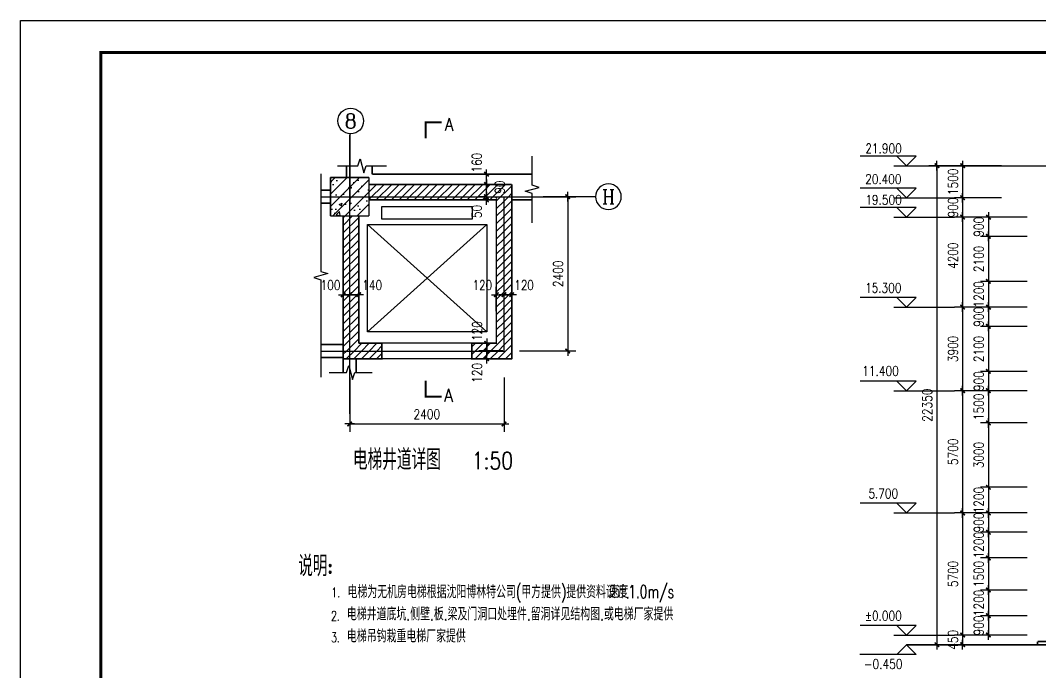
# Model space of a CAD drawing. Extents: x -55219 to 470149, y 494712 to 780039.
# Drawn here: x 209568 to 257155, y 553382 to 583812 of the extents above; entities that cross this region are included whole.
import ezdxf
from ezdxf.enums import TextEntityAlignment as Align

# ---------------------------------------------------------------- set-up
doc = ezdxf.new("R2010")
doc.units = 0
doc.header["$LTSCALE"] = 1500
doc.header["$MEASUREMENT"] = 0
doc.layers.get('0').update_dxf_attribs({"linetype": 'CONTINUOUS'})
doc.layers.get('DEFPOINTS').update_dxf_attribs({"linetype": 'CONTINUOUS'})
for name, color, linetype in [('ATT', 7, 'CONTINUOUS'), ('AXIS_TEXT', 7, 'CONTINUOUS'), ('LVTRY', 6, 'CONTINUOUS'), ('OTHER', 7, 'CONTINUOUS'), ('PUB_TITLE', 4, 'CONTINUOUS')]:
    doc.layers.add(name, color=color, linetype=linetype)
doc.styles.add('_HZTXT', font='txt.shx', dxfattribs={"width": 0.8, "bigfont": 'hztxt.shx'})
doc.styles.add('COMP', font='complex', dxfattribs={"bigfont": 'hztxt'})
doc.styles.add('COMPLEX', font='COMPLEX')
doc.styles.add('DIM_FONT', font='SIMPLEX.shx', dxfattribs={"width": 0.8})
doc.styles.add('STK', font='COMPLEX.SHX', dxfattribs={"width": 0.7, "height": 800, "bigfont": 'STK.SHX'})
doc.dimstyles.new('DIMB150', dxfattribs={"dimscale": 1.5, "dimtxt": 300, "dimasz": 1, "dimexe": 250, "dimexo": 300, "dimgap": 150, "dimtad": 1, "dimdec": 0, "dimzin": 0, "dimdsep": 46, "dimtxsty": 'DIM_FONT', "dimblk": '_DIMX', "dimcen": 0.09, "dimse2": 1, "dimclrt": 7, "dimadec": 0, "dimazin": 0, "dimtfac": 1, "dimtdec": 0, "dimtix": 1, "dimtmove": 2, "dimatfit": 3, "dimldrblk": '_DIMX', "dimfxl": 1, "dimtolj": 1, "dimtzin": 0, "dimarcsym": 0})
doc.dimstyles.new('DIMN150', dxfattribs={"dimscale": 1.5, "dimtxt": 300, "dimasz": 1, "dimexe": 250, "dimexo": 300, "dimgap": 150, "dimtad": 1, "dimdec": 0, "dimzin": 0, "dimdsep": 46, "dimtxsty": 'DIM_FONT', "dimblk": '_DIMX', "dimcen": 0.09, "dimclrt": 7, "dimadec": 0, "dimazin": 0, "dimtfac": 1, "dimtdec": 0, "dimtix": 1, "dimtmove": 2, "dimatfit": 3, "dimldrblk": '_DIMX', "dimfxl": 1, "dimtolj": 1, "dimtzin": 0, "dimarcsym": 0})
doc.dimstyles.new('NORMAL', dxfattribs={"dimscale": 1.5, "dimtxt": 300, "dimasz": 1, "dimexe": 250, "dimexo": 300, "dimgap": 150, "dimtad": 1, "dimdec": 0, "dimzin": 0, "dimdsep": 46, "dimtxsty": 'DIM_FONT', "dimblk": '_DIMX', "dimcen": 0.09, "dimse2": 1, "dimclrt": 7, "dimadec": 0, "dimazin": 0, "dimtfac": 1, "dimtdec": 0, "dimtix": 1, "dimtmove": 2, "dimatfit": 3, "dimldrblk": '_DIMX', "dimfxl": 1, "dimtolj": 1, "dimtzin": 0, "dimarcsym": 0})
pattern_1 = [(45, (-47958.86, 104026.56), (-176.7767, 176.7767), [])]

# ---------------------------------------------------------------- blocks, each defined once
blk = doc.blocks.new('_DIMX')
blk.add_line((-150, 0), (150, 0))
at = {"const_width": 50}
blk.add_lwpolyline([(-70, -70), (70, 70)], dxfattribs=at)
blk = doc.blocks.new('*D210')
at = {"color": 0, "linetype": 'ByBlock'}
for p, q in [((255327, 577033), (253144, 577033)), ((253519, 577034), (253519, 577036)), ((253519, 577033), (253519, 575533)), ((255327, 575533), (253144, 575533)), ((253519, 575531), (253519, 575530))]:
    blk.add_line(p, q, dxfattribs=at)
at = {"layer": 'DEFPOINTS', "color": 0, "linetype": 'ByBlock'}
for p in [(255777, 577033), (253519, 575533), (255777, 575533)]:
    blk.add_point(p, dxfattribs=at)
at = {"color": 0, "linetype": 'ByBlock', "xscale": 1.5, "yscale": 1.5, "zscale": 1.5}
for p, rotation in [((253519, 577033), 270), ((253519, 575533), 90)]:
    blk.add_blockref('_DIMX', p, dxfattribs=dict(at, rotation=rotation))
at = {"color": 7, "linetype": 'ByBlock', "insert": (253069, 576283), "char_height": 450, "attachment_point": 5, "rotation": 90, "style": 'DIM_FONT'}
blk.add_mtext('\\A1;1500', dxfattribs=at)
blk = doc.blocks.new('*D211')
at = {"color": 0, "linetype": 'ByBlock'}
for p, q in [((255327, 570433), (253144, 570433)), ((253519, 570431), (253519, 566534)), ((255327, 566533), (253144, 566533))]:
    blk.add_line(p, q, dxfattribs=at)
at = {"layer": 'DEFPOINTS', "color": 0, "linetype": 'ByBlock'}
for p in [(255777, 570433), (253519, 566533), (255777, 566533)]:
    blk.add_point(p, dxfattribs=at)
at = {"color": 0, "linetype": 'ByBlock', "xscale": 1.5, "yscale": 1.5, "zscale": 1.5}
for p, rotation in [((253519, 570433), 90), ((253519, 566533), 270)]:
    blk.add_blockref('_DIMX', p, dxfattribs=dict(at, rotation=rotation))
at = {"color": 7, "linetype": 'ByBlock', "insert": (253069, 568483), "char_height": 450, "attachment_point": 5, "rotation": 90, "style": 'DIM_FONT'}
blk.add_mtext('\\A1;3900', dxfattribs=at)
blk = doc.blocks.new('*D212')
at = {"color": 0, "linetype": 'ByBlock'}
for p, q in [((255327, 566533), (253144, 566533)), ((253519, 566531), (253519, 560834)), ((255327, 560833), (253144, 560833))]:
    blk.add_line(p, q, dxfattribs=at)
at = {"layer": 'DEFPOINTS', "color": 0, "linetype": 'ByBlock'}
for p in [(255777, 566533), (253519, 560833), (255777, 560833)]:
    blk.add_point(p, dxfattribs=at)
at = {"color": 0, "linetype": 'ByBlock', "xscale": 1.5, "yscale": 1.5, "zscale": 1.5}
for p, rotation in [((253519, 566533), 90), ((253519, 560833), 270)]:
    blk.add_blockref('_DIMX', p, dxfattribs=dict(at, rotation=rotation))
at = {"color": 7, "linetype": 'ByBlock', "insert": (253069, 563683), "char_height": 450, "attachment_point": 5, "rotation": 90, "style": 'DIM_FONT'}
blk.add_mtext('\\A1;5700', dxfattribs=at)
blk = doc.blocks.new('*D213')
at = {"color": 0, "linetype": 'ByBlock'}
for p, q in [((255327, 560833), (253144, 560833)), ((253519, 560831), (253519, 555134)), ((255327, 555133), (253144, 555133))]:
    blk.add_line(p, q, dxfattribs=at)
at = {"layer": 'DEFPOINTS', "color": 0, "linetype": 'ByBlock'}
for p in [(255777, 560833), (253519, 555133), (255777, 555133)]:
    blk.add_point(p, dxfattribs=at)
at = {"color": 0, "linetype": 'ByBlock', "xscale": 1.5, "yscale": 1.5, "zscale": 1.5}
for p, rotation in [((253519, 560833), 90), ((253519, 555133), 270)]:
    blk.add_blockref('_DIMX', p, dxfattribs=dict(at, rotation=rotation))
at = {"color": 7, "linetype": 'ByBlock', "insert": (253069, 557983), "char_height": 450, "attachment_point": 5, "rotation": 90, "style": 'DIM_FONT'}
blk.add_mtext('\\A1;5700', dxfattribs=at)
blk = doc.blocks.new('*D214')
at = {"color": 0, "linetype": 'ByBlock'}
for p, q in [((255327, 555133), (253144, 555133)), ((253519, 555134), (253519, 555136)), ((253519, 555133), (253519, 554683)), ((255327, 554683), (253144, 554683)), ((253519, 554681), (253519, 554680))]:
    blk.add_line(p, q, dxfattribs=at)
at = {"layer": 'DEFPOINTS', "color": 0, "linetype": 'ByBlock'}
for p in [(255777, 555133), (253519, 554683), (255777, 554683)]:
    blk.add_point(p, dxfattribs=at)
at = {"color": 0, "linetype": 'ByBlock', "xscale": 1.5, "yscale": 1.5, "zscale": 1.5}
for p, rotation in [((253519, 555133), 270), ((253519, 554683), 90)]:
    blk.add_blockref('_DIMX', p, dxfattribs=dict(at, rotation=rotation))
at = {"color": 7, "linetype": 'ByBlock', "insert": (253069, 554908), "char_height": 450, "attachment_point": 5, "rotation": 90, "style": 'DIM_FONT'}
blk.add_mtext('\\A1;450', dxfattribs=at)
blk = doc.blocks.new('*D215')
at = {"color": 0, "linetype": 'ByBlock'}
for p, q in [((255327, 574633), (253144, 574633)), ((253519, 574631), (253519, 570434)), ((255327, 570433), (253144, 570433))]:
    blk.add_line(p, q, dxfattribs=at)
at = {"layer": 'DEFPOINTS', "color": 0, "linetype": 'ByBlock'}
for p in [(255777, 574633), (253519, 570433), (255777, 570433)]:
    blk.add_point(p, dxfattribs=at)
at = {"color": 0, "linetype": 'ByBlock', "xscale": 1.5, "yscale": 1.5, "zscale": 1.5}
for p, rotation in [((253519, 574633), 90), ((253519, 570433), 270)]:
    blk.add_blockref('_DIMX', p, dxfattribs=dict(at, rotation=rotation))
at = {"color": 7, "linetype": 'ByBlock', "insert": (253069, 572833), "char_height": 450, "attachment_point": 5, "rotation": 90, "style": 'DIM_FONT'}
blk.add_mtext('\\A1;4200', dxfattribs=at)
blk = doc.blocks.new('*D216')
at = {"color": 0, "linetype": 'ByBlock'}
for p, q in [((254014, 577033), (251943, 577033)), ((252318, 577031), (252318, 554684)), ((254014, 554683), (251943, 554683))]:
    blk.add_line(p, q, dxfattribs=at)
at = {"layer": 'DEFPOINTS', "color": 0, "linetype": 'ByBlock'}
for p in [(254464, 577033), (252318, 554683), (254464, 554683)]:
    blk.add_point(p, dxfattribs=at)
at = {"color": 0, "linetype": 'ByBlock', "xscale": 1.5, "yscale": 1.5, "zscale": 1.5}
for p, rotation in [((252318, 577033), 90), ((252318, 554683), 270)]:
    blk.add_blockref('_DIMX', p, dxfattribs=dict(at, rotation=rotation))
at = {"color": 7, "linetype": 'ByBlock', "insert": (251868, 565858), "char_height": 450, "attachment_point": 5, "rotation": 90, "style": 'DIM_FONT'}
blk.add_mtext('\\A1;22350', dxfattribs=at)
blk = doc.blocks.new('*D764')
at = {"color": 0, "linetype": 'ByBlock'}
for p, q in [((256527, 574633), (254344, 574633)), ((254719, 574634), (254719, 574636)), ((254719, 574633), (254719, 573733)), ((256527, 573733), (254344, 573733)), ((254719, 573731), (254719, 573730))]:
    blk.add_line(p, q, dxfattribs=at)
at = {"layer": 'DEFPOINTS', "color": 0, "linetype": 'ByBlock'}
for p in [(256977, 574633), (254719, 573733), (256977, 573733)]:
    blk.add_point(p, dxfattribs=at)
at = {"color": 0, "linetype": 'ByBlock', "xscale": 1.5, "yscale": 1.5, "zscale": 1.5}
for p, rotation in [((254719, 574633), 270), ((254719, 573733), 90)]:
    blk.add_blockref('_DIMX', p, dxfattribs=dict(at, rotation=rotation))
at = {"color": 7, "linetype": 'ByBlock', "insert": (254269, 574183), "char_height": 450, "attachment_point": 5, "rotation": 90, "style": 'DIM_FONT'}
blk.add_mtext('\\A1;900', dxfattribs=at)
blk = doc.blocks.new('*D761')
at = {"color": 0, "linetype": 'ByBlock'}
for p, q in [((256527, 570433), (254344, 570433)), ((254719, 570434), (254719, 570436)), ((254719, 570433), (254719, 569533)), ((256527, 569533), (254344, 569533)), ((254719, 569531), (254719, 569530))]:
    blk.add_line(p, q, dxfattribs=at)
at = {"layer": 'DEFPOINTS', "color": 0, "linetype": 'ByBlock'}
for p in [(256977, 570433), (254719, 569533), (256977, 569533)]:
    blk.add_point(p, dxfattribs=at)
at = {"color": 0, "linetype": 'ByBlock', "xscale": 1.5, "yscale": 1.5, "zscale": 1.5}
for p, rotation in [((254719, 570433), 270), ((254719, 569533), 90)]:
    blk.add_blockref('_DIMX', p, dxfattribs=dict(at, rotation=rotation))
at = {"color": 7, "linetype": 'ByBlock', "insert": (254269, 569983), "char_height": 450, "attachment_point": 5, "rotation": 90, "style": 'DIM_FONT'}
blk.add_mtext('\\A1;900', dxfattribs=at)
blk = doc.blocks.new('*D762')
at = {"color": 0, "linetype": 'ByBlock'}
for p, q in [((256527, 566533), (254344, 566533)), ((254719, 566534), (254719, 566536)), ((254719, 566533), (254719, 565033)), ((256527, 565033), (254344, 565033)), ((254719, 565031), (254719, 565030))]:
    blk.add_line(p, q, dxfattribs=at)
at = {"layer": 'DEFPOINTS', "color": 0, "linetype": 'ByBlock'}
for p in [(256977, 566533), (254719, 565033), (256977, 565033)]:
    blk.add_point(p, dxfattribs=at)
at = {"color": 0, "linetype": 'ByBlock', "xscale": 1.5, "yscale": 1.5, "zscale": 1.5}
for p, rotation in [((254719, 566533), 270), ((254719, 565033), 90)]:
    blk.add_blockref('_DIMX', p, dxfattribs=dict(at, rotation=rotation))
at = {"color": 7, "linetype": 'ByBlock', "insert": (254269, 565783), "char_height": 450, "attachment_point": 5, "rotation": 90, "style": 'DIM_FONT'}
blk.add_mtext('\\A1;1500', dxfattribs=at)
blk = doc.blocks.new('*D763')
at = {"color": 0, "linetype": 'ByBlock'}
for p, q in [((256527, 560833), (254344, 560833)), ((254719, 560834), (254719, 560836)), ((254719, 560833), (254719, 559933)), ((256527, 559933), (254344, 559933)), ((254719, 559931), (254719, 559930))]:
    blk.add_line(p, q, dxfattribs=at)
at = {"layer": 'DEFPOINTS', "color": 0, "linetype": 'ByBlock'}
for p in [(256977, 560833), (254719, 559933), (256977, 559933)]:
    blk.add_point(p, dxfattribs=at)
at = {"color": 0, "linetype": 'ByBlock', "xscale": 1.5, "yscale": 1.5, "zscale": 1.5}
for p, rotation in [((254719, 560833), 270), ((254719, 559933), 90)]:
    blk.add_blockref('_DIMX', p, dxfattribs=dict(at, rotation=rotation))
at = {"color": 7, "linetype": 'ByBlock', "insert": (254269, 560383), "char_height": 450, "attachment_point": 5, "rotation": 90, "style": 'DIM_FONT'}
blk.add_mtext('\\A1;900', dxfattribs=at)
blk = doc.blocks.new('*D765')
at = {"color": 0, "linetype": 'ByBlock'}
for p, q in [((256527, 571633), (254344, 571633)), ((254719, 571634), (254719, 571636)), ((254719, 571633), (254719, 570433)), ((256527, 570433), (254344, 570433)), ((254719, 570431), (254719, 570430))]:
    blk.add_line(p, q, dxfattribs=at)
at = {"layer": 'DEFPOINTS', "color": 0, "linetype": 'ByBlock'}
for p in [(256977, 571633), (254719, 570433), (256977, 570433)]:
    blk.add_point(p, dxfattribs=at)
at = {"color": 0, "linetype": 'ByBlock', "xscale": 1.5, "yscale": 1.5, "zscale": 1.5}
for p, rotation in [((254719, 571633), 270), ((254719, 570433), 90)]:
    blk.add_blockref('_DIMX', p, dxfattribs=dict(at, rotation=rotation))
at = {"color": 7, "linetype": 'ByBlock', "insert": (254269, 571033), "char_height": 450, "attachment_point": 5, "rotation": 90, "style": 'DIM_FONT'}
blk.add_mtext('\\A1;1200', dxfattribs=at)
blk = doc.blocks.new('*D766')
at = {"color": 0, "linetype": 'ByBlock'}
for p, q in [((256527, 573733), (254344, 573733)), ((254719, 573731), (254719, 571634)), ((256527, 571633), (254344, 571633))]:
    blk.add_line(p, q, dxfattribs=at)
at = {"layer": 'DEFPOINTS', "color": 0, "linetype": 'ByBlock'}
for p in [(256977, 573733), (254719, 571633), (256977, 571633)]:
    blk.add_point(p, dxfattribs=at)
at = {"color": 0, "linetype": 'ByBlock', "xscale": 1.5, "yscale": 1.5, "zscale": 1.5}
for p, rotation in [((254719, 573733), 90), ((254719, 571633), 270)]:
    blk.add_blockref('_DIMX', p, dxfattribs=dict(at, rotation=rotation))
at = {"color": 7, "linetype": 'ByBlock', "insert": (254269, 572683), "char_height": 450, "attachment_point": 5, "rotation": 90, "style": 'DIM_FONT'}
blk.add_mtext('\\A1;2100', dxfattribs=at)
blk = doc.blocks.new('*D767')
at = {"color": 0, "linetype": 'ByBlock'}
for p, q in [((256527, 567433), (254344, 567433)), ((254719, 567434), (254719, 567436)), ((254719, 567433), (254719, 566533)), ((256527, 566533), (254344, 566533)), ((254719, 566531), (254719, 566530))]:
    blk.add_line(p, q, dxfattribs=at)
at = {"layer": 'DEFPOINTS', "color": 0, "linetype": 'ByBlock'}
for p in [(256977, 567433), (254719, 566533), (256977, 566533)]:
    blk.add_point(p, dxfattribs=at)
at = {"color": 0, "linetype": 'ByBlock', "xscale": 1.5, "yscale": 1.5, "zscale": 1.5}
for p, rotation in [((254719, 567433), 270), ((254719, 566533), 90)]:
    blk.add_blockref('_DIMX', p, dxfattribs=dict(at, rotation=rotation))
at = {"color": 7, "linetype": 'ByBlock', "insert": (254269, 566983), "char_height": 450, "attachment_point": 5, "rotation": 90, "style": 'DIM_FONT'}
blk.add_mtext('\\A1;900', dxfattribs=at)
blk = doc.blocks.new('*D768')
at = {"color": 0, "linetype": 'ByBlock'}
for p, q in [((256527, 569533), (254344, 569533)), ((254719, 569531), (254719, 567434)), ((256527, 567433), (254344, 567433))]:
    blk.add_line(p, q, dxfattribs=at)
at = {"layer": 'DEFPOINTS', "color": 0, "linetype": 'ByBlock'}
for p in [(256977, 569533), (254719, 567433), (256977, 567433)]:
    blk.add_point(p, dxfattribs=at)
at = {"color": 0, "linetype": 'ByBlock', "xscale": 1.5, "yscale": 1.5, "zscale": 1.5}
for p, rotation in [((254719, 569533), 90), ((254719, 567433), 270)]:
    blk.add_blockref('_DIMX', p, dxfattribs=dict(at, rotation=rotation))
at = {"color": 7, "linetype": 'ByBlock', "insert": (254269, 568483), "char_height": 450, "attachment_point": 5, "rotation": 90, "style": 'DIM_FONT'}
blk.add_mtext('\\A1;2100', dxfattribs=at)
blk = doc.blocks.new('*D769')
at = {"color": 0, "linetype": 'ByBlock'}
for p, q in [((256527, 562033), (254344, 562033)), ((254719, 562034), (254719, 562036)), ((254719, 562033), (254719, 560833)), ((256527, 560833), (254344, 560833)), ((254719, 560831), (254719, 560830))]:
    blk.add_line(p, q, dxfattribs=at)
at = {"layer": 'DEFPOINTS', "color": 0, "linetype": 'ByBlock'}
for p in [(256977, 562033), (254719, 560833), (256977, 560833)]:
    blk.add_point(p, dxfattribs=at)
at = {"color": 0, "linetype": 'ByBlock', "xscale": 1.5, "yscale": 1.5, "zscale": 1.5}
for p, rotation in [((254719, 562033), 270), ((254719, 560833), 90)]:
    blk.add_blockref('_DIMX', p, dxfattribs=dict(at, rotation=rotation))
at = {"color": 7, "linetype": 'ByBlock', "insert": (254269, 561433), "char_height": 450, "attachment_point": 5, "rotation": 90, "style": 'DIM_FONT'}
blk.add_mtext('\\A1;1200', dxfattribs=at)
blk = doc.blocks.new('*D770')
at = {"color": 0, "linetype": 'ByBlock'}
for p, q in [((256527, 565033), (254344, 565033)), ((254719, 565031), (254719, 562034)), ((256527, 562033), (254344, 562033))]:
    blk.add_line(p, q, dxfattribs=at)
at = {"layer": 'DEFPOINTS', "color": 0, "linetype": 'ByBlock'}
for p in [(256977, 565033), (254719, 562033), (256977, 562033)]:
    blk.add_point(p, dxfattribs=at)
at = {"color": 0, "linetype": 'ByBlock', "xscale": 1.5, "yscale": 1.5, "zscale": 1.5}
for p, rotation in [((254719, 565033), 90), ((254719, 562033), 270)]:
    blk.add_blockref('_DIMX', p, dxfattribs=dict(at, rotation=rotation))
at = {"color": 7, "linetype": 'ByBlock', "insert": (254269, 563533), "char_height": 450, "attachment_point": 5, "rotation": 90, "style": 'DIM_FONT'}
blk.add_mtext('\\A1;3000', dxfattribs=at)
blk = doc.blocks.new('*D771')
at = {"color": 0, "linetype": 'ByBlock'}
for p, q in [((256527, 557233), (254344, 557233)), ((254719, 557234), (254719, 557236)), ((254719, 557233), (254719, 556033)), ((256527, 556033), (254344, 556033)), ((254719, 556031), (254719, 556030))]:
    blk.add_line(p, q, dxfattribs=at)
at = {"layer": 'DEFPOINTS', "color": 0, "linetype": 'ByBlock'}
for p in [(256977, 557233), (254719, 556033), (256977, 556033)]:
    blk.add_point(p, dxfattribs=at)
at = {"color": 0, "linetype": 'ByBlock', "xscale": 1.5, "yscale": 1.5, "zscale": 1.5}
for p, rotation in [((254719, 557233), 270), ((254719, 556033), 90)]:
    blk.add_blockref('_DIMX', p, dxfattribs=dict(at, rotation=rotation))
at = {"color": 7, "linetype": 'ByBlock', "insert": (254269, 556633), "char_height": 450, "attachment_point": 5, "rotation": 90, "style": 'DIM_FONT'}
blk.add_mtext('\\A1;1200', dxfattribs=at)
blk = doc.blocks.new('*D772')
at = {"color": 0, "linetype": 'ByBlock'}
for p, q in [((256527, 558733), (254344, 558733)), ((254719, 558734), (254719, 558736)), ((254719, 558733), (254719, 557233)), ((256527, 557233), (254344, 557233)), ((254719, 557231), (254719, 557230))]:
    blk.add_line(p, q, dxfattribs=at)
at = {"layer": 'DEFPOINTS', "color": 0, "linetype": 'ByBlock'}
for p in [(256977, 558733), (254719, 557233), (256977, 557233)]:
    blk.add_point(p, dxfattribs=at)
at = {"color": 0, "linetype": 'ByBlock', "xscale": 1.5, "yscale": 1.5, "zscale": 1.5}
for p, rotation in [((254719, 558733), 270), ((254719, 557233), 90)]:
    blk.add_blockref('_DIMX', p, dxfattribs=dict(at, rotation=rotation))
at = {"color": 7, "linetype": 'ByBlock', "insert": (254269, 557983), "char_height": 450, "attachment_point": 5, "rotation": 90, "style": 'DIM_FONT'}
blk.add_mtext('\\A1;1500', dxfattribs=at)
blk = doc.blocks.new('*D773')
at = {"color": 0, "linetype": 'ByBlock'}
for p, q in [((256527, 556033), (254344, 556033)), ((254719, 556034), (254719, 556036)), ((254719, 556033), (254719, 555133)), ((256527, 555133), (254344, 555133)), ((254719, 555131), (254719, 555130))]:
    blk.add_line(p, q, dxfattribs=at)
at = {"layer": 'DEFPOINTS', "color": 0, "linetype": 'ByBlock'}
for p in [(256977, 556033), (254719, 555133), (256977, 555133)]:
    blk.add_point(p, dxfattribs=at)
at = {"color": 0, "linetype": 'ByBlock', "xscale": 1.5, "yscale": 1.5, "zscale": 1.5}
for p, rotation in [((254719, 556033), 270), ((254719, 555133), 90)]:
    blk.add_blockref('_DIMX', p, dxfattribs=dict(at, rotation=rotation))
at = {"color": 7, "linetype": 'ByBlock', "insert": (254269, 555583), "char_height": 450, "attachment_point": 5, "rotation": 90, "style": 'DIM_FONT'}
blk.add_mtext('\\A1;900', dxfattribs=at)
blk = doc.blocks.new('*D774')
at = {"color": 0, "linetype": 'ByBlock'}
for p, q in [((256527, 559933), (254344, 559933)), ((254719, 559934), (254719, 559936)), ((254719, 559933), (254719, 558733)), ((256527, 558733), (254344, 558733)), ((254719, 558731), (254719, 558730))]:
    blk.add_line(p, q, dxfattribs=at)
at = {"layer": 'DEFPOINTS', "color": 0, "linetype": 'ByBlock'}
for p in [(256977, 559933), (254719, 558733), (256977, 558733)]:
    blk.add_point(p, dxfattribs=at)
at = {"color": 0, "linetype": 'ByBlock', "xscale": 1.5, "yscale": 1.5, "zscale": 1.5}
for p, rotation in [((254719, 559933), 270), ((254719, 558733), 90)]:
    blk.add_blockref('_DIMX', p, dxfattribs=dict(at, rotation=rotation))
at = {"color": 7, "linetype": 'ByBlock', "insert": (254269, 559333), "char_height": 450, "attachment_point": 5, "rotation": 90, "style": 'DIM_FONT'}
blk.add_mtext('\\A1;1200', dxfattribs=at)
blk = doc.blocks.new('*D922')
at = {"color": 0, "linetype": 'ByBlock'}
for p, q in [((255327, 575533), (253144, 575533)), ((253519, 575534), (253519, 575536)), ((253519, 575533), (253519, 574633)), ((253519, 574631), (253519, 574630))]:
    blk.add_line(p, q, dxfattribs=at)
at = {"layer": 'DEFPOINTS', "color": 0, "linetype": 'ByBlock'}
for p in [(255777, 575533), (253519, 574633), (255777, 574633)]:
    blk.add_point(p, dxfattribs=at)
at = {"color": 0, "linetype": 'ByBlock', "xscale": 1.5, "yscale": 1.5, "zscale": 1.5}
for p, rotation in [((253519, 575533), 270), ((253519, 574633), 90)]:
    blk.add_blockref('_DIMX', p, dxfattribs=dict(at, rotation=rotation))
at = {"color": 7, "linetype": 'ByBlock', "insert": (253069, 575083), "char_height": 450, "attachment_point": 5, "rotation": 90, "style": 'DIM_FONT'}
blk.add_mtext('\\A1;900', dxfattribs=at)
blk = doc.blocks.new('*D1314')
at = {"color": 0, "linetype": 'ByBlock'}
for p, q in [((224927, 567144), (224927, 564610)), ((232127, 567144), (232127, 564610)), ((224929, 564985), (232126, 564985))]:
    blk.add_line(p, q, dxfattribs=at)
at = {"layer": 'DEFPOINTS', "color": 0, "linetype": 'ByBlock'}
for p in [(224927, 567594), (232127, 567594), (232127, 564985)]:
    blk.add_point(p, dxfattribs=at)
at = {"color": 0, "linetype": 'ByBlock', "xscale": 1.5, "yscale": 1.5, "zscale": 1.5, "rotation": 180}
blk.add_blockref('_DIMX', (224927, 564985), dxfattribs=at)
at = {"color": 0, "linetype": 'ByBlock', "xscale": 1.5, "yscale": 1.5, "zscale": 1.5}
blk.add_blockref('_DIMX', (232127, 564985), dxfattribs=at)
at = {"color": 7, "linetype": 'ByBlock', "insert": (228527, 565435), "char_height": 450, "attachment_point": 5, "style": 'DIM_FONT'}
blk.add_mtext('\\A1;2400', dxfattribs=at)
blk = doc.blocks.new('*D1315')
at = {"color": 0, "linetype": 'ByBlock'}
for p, q in [((232851, 575587), (235474, 575587)), ((235099, 575585), (235099, 568388)), ((232851, 568387), (235474, 568387))]:
    blk.add_line(p, q, dxfattribs=at)
at = {"layer": 'DEFPOINTS', "color": 0, "linetype": 'ByBlock'}
for p in [(232401, 575587), (232401, 568387), (235099, 568387)]:
    blk.add_point(p, dxfattribs=at)
at = {"color": 0, "linetype": 'ByBlock', "xscale": 1.5, "yscale": 1.5, "zscale": 1.5}
for p, rotation in [((235099, 575587), 90), ((235099, 568387), 270)]:
    blk.add_blockref('_DIMX', p, dxfattribs=dict(at, rotation=rotation))
at = {"color": 7, "linetype": 'ByBlock', "insert": (234649, 571987), "char_height": 450, "attachment_point": 5, "rotation": 90, "style": 'DIM_FONT'}
blk.add_mtext('\\A1;2400', dxfattribs=at)
blk = doc.blocks.new('_AXISO')
blk.add_circle((0, 0), 0.5)
at = {"layer": 'AXIS_TEXT', "style": 'COMPLEX', "width": 1.041667}
blk.add_attdef('A', text='', height=0.56, dxfattribs=at).set_placement((-0.25, -0.28), (0.25, -0.28), align=Align.FIT)
blk = doc.blocks.new('*D1316')
at = {"color": 0, "linetype": 'ByBlock'}
for p, q in [((224627, 570252), (224627, 571386)), ((224626, 571011), (224624, 571011)), ((224627, 571011), (224927, 571011)), ((224627, 571011), (224927, 571011)), ((224929, 571011), (224930, 571011))]:
    blk.add_line(p, q, dxfattribs=at)
at = {"layer": 'DEFPOINTS', "color": 0, "linetype": 'ByBlock'}
for p in [(224927, 571011), (224627, 569802), (224927, 569802)]:
    blk.add_point(p, dxfattribs=at)
at = {"color": 0, "linetype": 'ByBlock', "xscale": 1.5, "yscale": 1.5, "zscale": 1.5}
blk.add_blockref('_DIMX', (224627, 571011), dxfattribs=at)
at = {"color": 0, "linetype": 'ByBlock', "xscale": 1.5, "yscale": 1.5, "zscale": 1.5, "rotation": 180}
blk.add_blockref('_DIMX', (224927, 571011), dxfattribs=at)
at = {"color": 7, "linetype": 'ByBlock', "insert": (224032, 571461), "char_height": 450, "attachment_point": 5, "style": 'DIM_FONT'}
blk.add_mtext('\\A1;100', dxfattribs=at)
blk = doc.blocks.new('*D1317')
at = {"color": 0, "linetype": 'ByBlock'}
for p, q in [((231317, 575437), (230928, 575437)), ((231303, 575588), (231303, 575590)), ((231303, 575437), (231303, 575587)), ((231303, 575437), (231303, 575587)), ((231303, 575435), (231303, 575434))]:
    blk.add_line(p, q, dxfattribs=at)
at = {"layer": 'DEFPOINTS', "color": 0, "linetype": 'ByBlock'}
for p in [(231303, 575587), (231767, 575587), (231767, 575437)]:
    blk.add_point(p, dxfattribs=at)
at = {"color": 0, "linetype": 'ByBlock', "xscale": 1.5, "yscale": 1.5, "zscale": 1.5}
for p, rotation in [((231303, 575587), 270), ((231303, 575437), 90)]:
    blk.add_blockref('_DIMX', p, dxfattribs=dict(at, rotation=rotation))
at = {"color": 7, "linetype": 'ByBlock', "insert": (230853, 574898), "char_height": 450, "attachment_point": 5, "rotation": 90, "style": 'DIM_FONT'}
blk.add_mtext('\\A1;50', dxfattribs=at)
blk = doc.blocks.new('*D1318')
at = {"color": 0, "linetype": 'ByBlock'}
for p, q in [((231303, 576158), (231303, 576635)), ((231317, 576157), (230928, 576157))]:
    blk.add_line(p, q, dxfattribs=at)
at = {"layer": 'DEFPOINTS', "color": 0, "linetype": 'ByBlock'}
for p in [(231303, 576637), (231767, 576637), (231767, 576157)]:
    blk.add_point(p, dxfattribs=at)
at = {"color": 0, "linetype": 'ByBlock', "xscale": 1.5, "yscale": 1.5, "zscale": 1.5}
for p, rotation in [((231303, 576637), 90), ((231303, 576157), 270)]:
    blk.add_blockref('_DIMX', p, dxfattribs=dict(at, rotation=rotation))
at = {"color": 7, "linetype": 'ByBlock', "insert": (230853, 577175), "char_height": 450, "attachment_point": 5, "rotation": 90, "style": 'DIM_FONT'}
blk.add_mtext('\\A1;160', dxfattribs=at)
blk = doc.blocks.new('*D1319')
at = {"color": 0, "linetype": 'ByBlock'}
for p, q in [((231303, 575588), (231303, 576155)), ((231317, 575587), (230928, 575587))]:
    blk.add_line(p, q, dxfattribs=at)
at = {"layer": 'DEFPOINTS', "color": 0, "linetype": 'ByBlock'}
for p in [(231303, 576157), (231767, 576157), (231767, 575587)]:
    blk.add_point(p, dxfattribs=at)
at = {"color": 0, "linetype": 'ByBlock', "xscale": 1.5, "yscale": 1.5, "zscale": 1.5}
for p, rotation in [((231303, 576157), 90), ((231303, 575587), 270)]:
    blk.add_blockref('_DIMX', p, dxfattribs=dict(at, rotation=rotation))
at = {"color": 7, "linetype": 'ByBlock', "insert": (231928, 575872), "char_height": 450, "attachment_point": 5, "rotation": 90, "style": 'DIM_FONT'}
blk.add_mtext('\\A1;190', dxfattribs=at)
blk = doc.blocks.new('*D1320')
at = {"color": 0, "linetype": 'ByBlock'}
for p, q in [((224927, 570252), (224927, 571386)), ((224926, 571011), (224924, 571011)), ((224927, 571011), (225347, 571011)), ((224927, 571011), (225347, 571011)), ((225349, 571011), (225350, 571011))]:
    blk.add_line(p, q, dxfattribs=at)
at = {"layer": 'DEFPOINTS', "color": 0, "linetype": 'ByBlock'}
for p in [(225347, 571011), (224927, 569802), (225347, 569802)]:
    blk.add_point(p, dxfattribs=at)
at = {"color": 0, "linetype": 'ByBlock', "xscale": 1.5, "yscale": 1.5, "zscale": 1.5}
blk.add_blockref('_DIMX', (224927, 571011), dxfattribs=at)
at = {"color": 0, "linetype": 'ByBlock', "xscale": 1.5, "yscale": 1.5, "zscale": 1.5, "rotation": 180}
blk.add_blockref('_DIMX', (225347, 571011), dxfattribs=at)
at = {"color": 7, "linetype": 'ByBlock', "insert": (225977, 571461), "char_height": 450, "attachment_point": 5, "style": 'DIM_FONT'}
blk.add_mtext('\\A1;140', dxfattribs=at)
blk = doc.blocks.new('*D1321')
at = {"color": 0, "linetype": 'ByBlock'}
for p, q in [((231767, 570252), (231767, 571386)), ((231766, 571011), (231764, 571011)), ((231767, 571011), (232127, 571011)), ((231767, 571011), (232127, 571011)), ((232129, 571011), (232130, 571011))]:
    blk.add_line(p, q, dxfattribs=at)
at = {"layer": 'DEFPOINTS', "color": 0, "linetype": 'ByBlock'}
for p in [(232127, 571011), (231767, 569802), (232127, 569802)]:
    blk.add_point(p, dxfattribs=at)
at = {"color": 0, "linetype": 'ByBlock', "xscale": 1.5, "yscale": 1.5, "zscale": 1.5}
blk.add_blockref('_DIMX', (231767, 571011), dxfattribs=at)
at = {"color": 0, "linetype": 'ByBlock', "xscale": 1.5, "yscale": 1.5, "zscale": 1.5, "rotation": 180}
blk.add_blockref('_DIMX', (232127, 571011), dxfattribs=at)
at = {"color": 7, "linetype": 'ByBlock', "insert": (231114, 571461), "char_height": 450, "attachment_point": 5, "style": 'DIM_FONT'}
blk.add_mtext('\\A1;120', dxfattribs=at)
blk = doc.blocks.new('*D1322')
at = {"color": 0, "linetype": 'ByBlock'}
for p, q in [((232127, 570252), (232127, 571386)), ((232126, 571011), (232124, 571011)), ((232127, 571011), (232487, 571011)), ((232127, 571011), (232487, 571011)), ((232489, 571011), (232490, 571011))]:
    blk.add_line(p, q, dxfattribs=at)
at = {"layer": 'DEFPOINTS', "color": 0, "linetype": 'ByBlock'}
for p in [(232487, 571011), (232127, 569802), (232487, 569802)]:
    blk.add_point(p, dxfattribs=at)
at = {"color": 0, "linetype": 'ByBlock', "xscale": 1.5, "yscale": 1.5, "zscale": 1.5}
blk.add_blockref('_DIMX', (232127, 571011), dxfattribs=at)
at = {"color": 0, "linetype": 'ByBlock', "xscale": 1.5, "yscale": 1.5, "zscale": 1.5, "rotation": 180}
blk.add_blockref('_DIMX', (232487, 571011), dxfattribs=at)
at = {"color": 7, "linetype": 'ByBlock', "insert": (233059, 571461), "char_height": 450, "attachment_point": 5, "style": 'DIM_FONT'}
blk.add_mtext('\\A1;120', dxfattribs=at)
blk = doc.blocks.new('*D1323')
at = {"color": 0, "linetype": 'ByBlock'}
for p, q in [((231319, 568388), (231319, 568390)), ((231319, 568027), (231319, 568387)), ((231319, 568027), (231319, 568387)), ((232078, 568027), (230944, 568027)), ((231319, 568025), (231319, 568024))]:
    blk.add_line(p, q, dxfattribs=at)
at = {"layer": 'DEFPOINTS', "color": 0, "linetype": 'ByBlock'}
for p in [(231319, 568387), (232528, 568387), (232528, 568027)]:
    blk.add_point(p, dxfattribs=at)
at = {"color": 0, "linetype": 'ByBlock', "xscale": 1.5, "yscale": 1.5, "zscale": 1.5}
for p, rotation in [((231319, 568387), 270), ((231319, 568027), 90)]:
    blk.add_blockref('_DIMX', p, dxfattribs=dict(at, rotation=rotation))
at = {"color": 7, "linetype": 'ByBlock', "insert": (230869, 567373), "char_height": 450, "attachment_point": 5, "rotation": 90, "style": 'DIM_FONT'}
blk.add_mtext('\\A1;120', dxfattribs=at)
blk = doc.blocks.new('*D1324')
at = {"color": 0, "linetype": 'ByBlock'}
for p, q in [((231319, 568748), (231319, 568750)), ((231319, 568387), (231319, 568747)), ((231319, 568387), (231319, 568747)), ((232078, 568387), (230944, 568387)), ((231319, 568385), (231319, 568384))]:
    blk.add_line(p, q, dxfattribs=at)
at = {"layer": 'DEFPOINTS', "color": 0, "linetype": 'ByBlock'}
for p in [(231319, 568747), (232528, 568747), (232528, 568387)]:
    blk.add_point(p, dxfattribs=at)
at = {"color": 0, "linetype": 'ByBlock', "xscale": 1.5, "yscale": 1.5, "zscale": 1.5}
for p, rotation in [((231319, 568747), 270), ((231319, 568387), 90)]:
    blk.add_blockref('_DIMX', p, dxfattribs=dict(at, rotation=rotation))
at = {"color": 7, "linetype": 'ByBlock', "insert": (230869, 569319), "char_height": 450, "attachment_point": 5, "rotation": 90, "style": 'DIM_FONT'}
blk.add_mtext('\\A1;120', dxfattribs=at)
blk = doc.blocks.new('PPH')
at = {"layer": 'ATT', "const_width": 0.1}
blk.add_lwpolyline([(0.75, 0), (0, 0), (0, 0.75)], dxfattribs=at)

msp = doc.modelspace()

# ---------------------------------------------------------------- hatches: boundary and pattern name
at = {"layer": 'OTHER'}
h = msp.add_hatch(dxfattribs=at)
h.set_pattern_fill('AN31C', color=256, scale=2000, style=0)
h.set_pattern_definition([(45, (-47958.86, 104026.56), (-282.8427, 282.8427), []), (50, (-47958.9, 104026.6), (1434.5204, -125.5043), [150, -1650]), (355, (-47958.9, 104026.6), (-277.5027, 1504.3843), [120, -1320]), (100.4514, (-47839.3, 104016.1), (1157.0188, 1378.879), [127.4804, -1402.2842]), (46.1842, (-47958.9, 104426.6), (2134.482, -331.038), [225, -2475]), (96.6356, (-47781, 104399), (1869.3254, 1948.236), [191.221, -2103.426]), (351.1842, (-47958.9, 104426.6), (1869.324, 1948.237), [180, -1980]), (21, (-47758.9, 104326.6), (1193.814, -805.2378), [150, -1650]), (326, (-47758.9, 104326.6), (486.6307, 1450.3), [120, -1320]), (71.4514, (-47659.4, 104259.5), (1680.4453, 645.061), [127.4804, -1402.2842]), (37.5, (-47958.86, 104026.56), (24.3197, 665.7877), [0, -1304, 0, -1340, 0, -1325]), (7.5, (-47958.86, 104026.56), (526.1391, 788.8234), [0, -764, 0, -1274, 0, -505]), (327.5, (-48404.86, 104026.56), (1067.64487, -45.10974), [0, -500, 0, -1560, 0, -2070]), (317.5, (-48604.9, 104026.6), (1166.3723, 200.21), [0, -650, 0, -1036, 0, -1470])])
h.paths.add_polyline_path([(225827.3, 576486.7), (224927.3, 576486.7), (224927.3, 575586.7), (225827.3, 575586.7)])
h.paths.add_polyline_path([(224927.3, 574686.7), (225827.3, 574686.7), (225827.3, 575586.7), (224927.3, 575586.7)])
h.paths.add_polyline_path([(224927.3, 574686.7), (224927.3, 575586.7), (224027.3, 575586.7), (224027.3, 574686.7)])
h.paths.add_polyline_path([(224927.3, 575586.7), (224927.3, 576486.7), (224027.3, 576486.7), (224027.3, 575586.7)])
h = msp.add_hatch(dxfattribs=at)
h.set_pattern_fill('ANSI31', color=256, scale=2000, style=0)
h.set_pattern_definition(pattern_1)
h.paths.add_polyline_path([(232487.3, 575586.7), (232487.3, 576156.7), (225827.3, 576156.7), (225827.3, 575586.7)])
h.paths.add_polyline_path([(225827.3, 575586.7), (225827.3, 575436.7), (231767.3, 575436.7), (231767.3, 568746.7), (230628.6, 568746.7), (230628.6, 568386.7), (232127.3, 568386.7), (232127.3, 575586.7)])
h.paths.add_polyline_path([(231590.5, 575330.7), (231590.5, 576412.8), (232265.5, 576412.8), (232265.5, 575330.7)], flags=9)
h = msp.add_hatch(dxfattribs=at)
h.set_pattern_fill('ANSI31', color=256, scale=2000, style=0)
h.set_pattern_definition(pattern_1)
h.paths.add_polyline_path([(232487.3, 575436.7), (232487.3, 575586.7), (232127.3, 575586.7), (232127.3, 568386.7), (230628.6, 568386.7), (230628.6, 568026.7), (232485.8, 568026.7), (232487.3, 568028.2)])
h.paths.add_polyline_path([(231590.5, 575330.7), (231590.5, 576412.8), (232265.5, 576412.8), (232265.5, 575330.7)], flags=9)
h = msp.add_hatch(dxfattribs=at)
h.set_pattern_fill('ANSI31', color=256, scale=2000, style=0)
h.set_pattern_definition(pattern_1)
h.paths.add_polyline_path([(224927.3, 568386.7), (226428.6, 568386.7), (226428.6, 568746.7), (225347.3, 568746.7), (225347.3, 574686.7), (224927.3, 574686.7)])
h.paths.add_polyline_path([(224627.3, 568686.7), (224627.3, 568386.7), (224927.3, 568386.7), (224927.3, 574686.7), (224627.3, 574686.7)])
h = msp.add_hatch(dxfattribs=at)
h.set_pattern_fill('ANSI31', color=256, scale=2000, style=0)
h.set_pattern_definition(pattern_1)
h.paths.add_polyline_path([(224927.3, 568386.7), (224927.3, 568026.7), (226428.6, 568026.7), (226428.6, 568386.7)])
h.paths.add_polyline_path([(224927.3, 568386.7), (224627.3, 568386.7), (224627.3, 568026.7), (224927.3, 568026.7)])

# ---------------------------------------------------------------- linework, layer by layer
at = {"layer": 'LVTRY', "color": 7}
for p, q in [((250900.3, 577482.8), (248731.7, 577482.8)), ((251350.3, 577482.8), (250450.3, 577482.8)), ((250450.3, 577482.8), (250900.3, 577032.8)), ((250900.3, 577032.8), (251350.3, 577482.8)), ((250314.9, 577032.8), (253145.8, 577032.8)), ((250900.3, 575982.8), (248731.7, 575982.8)), ((250450.3, 575982.8), (250900.3, 575532.8)), ((251350.3, 575982.8), (250450.3, 575982.8)), ((250900.3, 575532.8), (251350.3, 575982.8)), ((250314.9, 575532.8), (253145.8, 575532.8)), ((250900.3, 575082.8), (248731.7, 575082.8)), ((250450.3, 575082.8), (250900.3, 574632.8)), ((251350.3, 575082.8), (250450.3, 575082.8)), ((250900.3, 574632.8), (251350.3, 575082.8)), ((250314.9, 574632.8), (253145.8, 574632.8)), ((250900.3, 570882.8), (248731.7, 570882.8)), ((251350.3, 570882.8), (250450.3, 570882.8)), ((250450.3, 570882.8), (250900.3, 570432.8)), ((250900.3, 570432.8), (251350.3, 570882.8)), ((250314.9, 570432.8), (253145.8, 570432.8)), ((250900.3, 566982.8), (248731.7, 566982.8)), ((250450.3, 566982.8), (250900.3, 566532.8)), ((251350.3, 566982.8), (250450.3, 566982.8)), ((250900.3, 566532.8), (251350.3, 566982.8)), ((250314.9, 566532.8), (253145.8, 566532.8)), ((250900.3, 561282.8), (248731.7, 561282.8)), ((251350.3, 561282.8), (250450.3, 561282.8)), ((250450.3, 561282.8), (250900.3, 560832.8)), ((250900.3, 560832.8), (251350.3, 561282.8)), ((250314.9, 560832.8), (253145.8, 560832.8)), ((250900.3, 555582.8), (248731.7, 555582.8)), ((251350.3, 555582.8), (250450.3, 555582.8)), ((250450.3, 555582.8), (250900.3, 555132.8)), ((250900.3, 555132.8), (251350.3, 555582.8)), ((250314.9, 555132.8), (253145.8, 555132.8)), ((250445.6, 554232.8), (250895.6, 554682.8)), ((250895.6, 554682.8), (251345.6, 554232.8)), ((250895.6, 554232.8), (248727, 554232.8)), ((251345.6, 554232.8), (250445.6, 554232.8))]:
    msp.add_line(p, q, dxfattribs=at)
at = {"layer": 'LVTRY'}
msp.add_line((253145.8, 577032.8), (258014.2, 577032.8), dxfattribs=at)
at = {"layer": 'LVTRY', "color": 7, "const_width": 75}
for points in [[(258964.3, 554832.8), (257014.3, 554832.8)], [(257014.3, 554832.8), (257014.3, 554682.8)], [(250898.9, 554682.8), (258964.3, 554682.8)]]:
    msp.add_lwpolyline(points, dxfattribs=at)
at = {"layer": 'OTHER'}
for p, q in [((224927.3, 578519.9), (224927.3, 575188.9)), ((224927.3, 565450.2), (224927.3, 578455.5)), ((225305.3, 577030.3), (225410.3, 577360.3)), ((225410.3, 577360.3), (225590.3, 576700.3)), ((233437.7, 576123.9), (233437.7, 577483.7)), ((224357.3, 577030.3), (225305.3, 577030.3)), ((225590.3, 576700.3), (225695.3, 577030.3)), ((225695.3, 577030.3), (226643.3, 577030.3)), ((223584.7, 576649.3), (223584.7, 572102)), ((233107.7, 575838.9), (233767.7, 576018.9)), ((233437.7, 575733.9), (233107.7, 575838.9)), ((233767.7, 576018.9), (233437.7, 576123.9)), ((223584.7, 575586.7), (235334.8, 575586.7)), ((231767.3, 575436.7), (231767.3, 568746.7)), ((232127.3, 568386.7), (232127.3, 575586.7)), ((232487.3, 575436.7), (232487.3, 568028.2)), ((233437.7, 574374.1), (233437.7, 575733.9)), ((236396.7, 575586.7), (233945.3, 575586.7)), ((224627.3, 574686.7), (224627.3, 568686.7)), ((225347.3, 574686.7), (225347.3, 568746.7)), ((231319.9, 574284.6), (225765.2, 569281.6)), ((231319.9, 569281.6), (225765.2, 574284.6)), ((223914.7, 571997), (223254.7, 571817)), ((223584.7, 572102), (223914.7, 571997)), ((223254.7, 571817), (223584.7, 571712)), ((223584.7, 571712), (223584.7, 567164.7)), ((230628.6, 568746.7), (226428.6, 568746.7)), ((223584.7, 568386.7), (224927.3, 568386.7)), ((224927.3, 568386.7), (232127.3, 568386.7)), ((224775.8, 567384.5), (224880.8, 567714.5)), ((224880.8, 567714.5), (225060.8, 567054.5)), ((230628.6, 568026.7), (226428.6, 568026.7)), ((223966.3, 567384.5), (224775.8, 567384.5)), ((225060.8, 567054.5), (225165.8, 567384.5)), ((225165.8, 567384.5), (225975.3, 567384.5))]:
    msp.add_line(p, q, dxfattribs=at)
at = {"layer": 'OTHER', "const_width": 75}
for points in [[(224777.3, 577030.3), (224777.3, 576486.7)], [(224777.3, 576486.7), (224777.3, 577030.3)], [(225977.3, 577030.3), (225977.3, 576636.7)], [(225977.3, 577030.3), (225977.3, 576636.7)], [(225827.3, 576486.7), (224027.3, 576486.7)], [(224027.3, 576486.7), (224027.3, 574686.7)], [(225827.3, 574686.7), (225827.3, 576486.7)], [(225977.3, 576636.7), (233437.7, 576636.7)], [(225977.3, 576636.7), (233437.7, 576636.7)], [(223584.7, 575886.7), (224027.3, 575886.7)], [(224027.3, 575886.7), (223584.7, 575886.7)], [(225827.3, 575436.7), (231767.3, 575436.7), (231767.3, 568746.7), (230628.6, 568746.7), (230628.6, 568026.7), (232485.8, 568026.7), (232487.3, 568028.2), (232487.3, 576156.7)], [(232487.3, 576156.7), (225827.3, 576156.7)], [(225827.3, 575436.7), (231767.3, 575436.7)], [(225827.3, 575436.7), (231767.3, 575436.7)], [(231767.3, 575436.7), (225827.3, 575436.7)], [(232487.3, 575436.7), (233437.7, 575436.7)], [(233437.7, 575436.7), (232487.3, 575436.7)], [(224027.3, 575286.7), (223584.7, 575286.7)], [(224027.3, 575286.7), (223584.7, 575286.7)], [(224627.3, 574686.7), (224627.3, 568686.7), (223584.7, 568686.7)], [(224027.3, 574686.7), (225827.3, 574686.7)], [(225347.3, 574686.7), (225347.3, 568746.7)], [(224627.3, 568686.7), (223584.7, 568686.7)], [(225347.3, 568746.7), (226428.6, 568746.7), (226428.6, 568026.7), (224627.3, 568026.7)], [(224627.3, 568686.7), (224627.3, 568026.7)], [(226428.6, 568746.7), (225347.3, 568746.7)], [(226428.6, 568746.7), (226428.6, 568026.7)], [(231767.3, 568746.7), (230628.6, 568746.7)], [(230628.6, 568746.7), (230628.6, 568026.7)], [(223584.7, 568086.7), (224627.3, 568086.7), (224627.3, 567384.5)], [(224627.3, 568086.7), (223584.7, 568086.7)], [(223727.3, 568086.7), (223584.7, 568086.7)], [(224627.3, 567554.8), (224627.3, 568086.7)], [(226428.6, 568026.7), (224627.3, 568026.7)], [(225227.3, 567384.5), (225227.3, 568026.7)], [(225227.3, 567384.5), (225227.3, 568026.7)], [(232485.8, 568026.7), (230628.6, 568026.7)], [(232485.8, 568026.7), (232487.3, 568028.2)]]:
    msp.add_lwpolyline(points, dxfattribs=at)
at = {"layer": 'OTHER'}
for points in [[(226418.3, 575120.5), (226418.3, 574550.8), (230659.9, 574550.8), (230659.9, 575120.5)], [(225765.2, 569281.6), (225765.2, 574284.6), (231319.9, 574284.6), (231319.9, 569281.6)]]:
    msp.add_lwpolyline(points, close=True, dxfattribs=at)
at = {"layer": 'PUB_TITLE'}
msp.add_lwpolyline([(209567.7, 494711.6), (209567.7, 583811.6), (335717.7, 583811.6), (335717.7, 494711.6)], close=True, dxfattribs=at)
at = {"layer": 'PUB_TITLE', "const_width": 150}
msp.add_lwpolyline([(213317.7, 496211.6), (334217.7, 496211.6), (334217.7, 582311.6), (213317.7, 582311.6)], close=True, dxfattribs=at)

# ---------------------------------------------------------------- block references
at = {"layer": 'OTHER'}
ref = msp.add_blockref('_AXISO', (224973.5, 579118.4), dxfattribs=dict(at, xscale=1198.8, yscale=1198.8, zscale=1198.8))
ref.add_attrib('A', '8', dxfattribs={"layer": 'AXIS_TEXT', "height": 671.3, "style": 'COMPLEX', "width": 1.339286}).set_placement((224673.8, 578782.7), (225273.2, 578782.7), align=Align.FIT)
at = {"layer": 'OTHER', "yscale": 1000, "zscale": 1000, "rotation": 270}
for p, xscale in [((228472.7, 579059.4, -8918.2), 1000), ((228472.7, 566259.8, -8918.2), -1000)]:
    msp.add_blockref('PPH', p, dxfattribs=dict(at, xscale=xscale))
at = {"layer": 'OTHER'}
ref = msp.add_blockref('_AXISO', (236996.1, 575586.7), dxfattribs=dict(at, xscale=-1198.8, yscale=1198.8, zscale=1198.8))
ref.add_attrib('A', 'H', dxfattribs={"layer": 'AXIS_TEXT', "height": 671.3, "style": 'COMPLEX', "width": 0.9375}).set_placement((236696.4, 575251.1), (237295.8, 575251.1), align=Align.FIT)

# ---------------------------------------------------------------- texts
at = {"layer": 'ATT', "style": 'COMP', "oblique": -180, "text_generation_flag": 4, "width": 0.9}
for p in [(229560.7, 578956.3, -8918.2), (229542.4, 566318.8, -8918.2)]:
    msp.add_attdef('A', text='', height=600, rotation=180, dxfattribs=at).set_placement(p, align=Align.MIDDLE)
at = {"layer": 'LVTRY', "color": 7, "style": 'DIM_FONT', "width": 0.8}
for s, p in [('21.900', (249829.6, 577840.2)), ('20.400', (249818.1, 576403.8)), ('19.500', (249829.6, 575440.2)), ('15.300', (249816, 571332.8)), ('11.400', (249688.5, 567454.6)), ('5.700', (249816, 561732.8)), ('%%p0.000', (249816, 556032.8)), ('-0.450', (249811.3, 553782.8))]:
    msp.add_text(s, height=450, dxfattribs=at).set_placement(p, align=Align.MIDDLE)
at = {"layer": 'LVTRY', "color": 7, "style": '_HZTXT', "width": 0.7}
for s, p in [('电梯为无机房电梯根据沈阳博林特公司(甲方提供)提供资料设计.', (224825.9, 556849.3)), ('速度1.0m/s', (236993.2, 556859.1)), ('电梯井道底坑.侧壁.板.梁及门洞口处埋件.留洞详见结构图.或电梯厂家提供', (224798, 555815.4)), ('电梯吊钩栽重电梯厂家提供', (224798, 554787.7))]:
    msp.add_text(s, height=600, dxfattribs=at).set_placement(p)
at = {"layer": 'LVTRY', "color": 7, "insert": (230625.9, 563674), "char_height": 800, "width": 6951, "attachment_point": 1, "style": 'DIM_FONT'}
msp.add_mtext('1:50', dxfattribs=at)
at = {"layer": 'OTHER'}
for s, height, style, width, p in [('电梯井道详图', 960, 'STK', 0.75, (225076.3, 562839.3)), ('说明:', 960, 'STK', 0.75, (222524.6, 557880.6)), ('1.', 450, 'COMPLEX', 0.7, (224077.1, 556901)), ('2.', 450, 'COMPLEX', 0.7, (224059.9, 555803)), ('3.', 450, 'COMPLEX', 0.7, (224059.9, 554799.3))]:
    msp.add_text(s, height=height, dxfattribs=dict(at, style=style, width=width)).set_placement(p)

# ---------------------------------------------------------------- dimensions: what is measured, and where the dimension line sits
at = {"layer": 'LVTRY', "color": 7}
for base, p1, p2, dimstyle, picture, middle in [((252318, 554682.8), (254464, 577032.8), (254464, 554682.8), 'DIMN150', '*D216', (251868, 565857.8)), ((253518.5, 575532.8), (255777, 577032.8), (255777, 575532.8), 'DIMN150', '*D210', (253068.5, 576282.8)), ((253518.5, 574632.8), (255777, 575532.8), (255777, 574632.8), 'DIMB150', '*D922', (253068.5, 575082.8)), ((254718.5, 573732.8), (256977, 574632.8), (256977, 573732.8), 'DIMN150', '*D764', (254268.5, 574182.8)), ((254718.5, 571632.8), (256977, 573732.8), (256977, 571632.8), 'DIMN150', '*D766', (254268.5, 572682.8)), ((254718.5, 570432.8), (256977, 571632.8), (256977, 570432.8), 'DIMN150', '*D765', (254268.5, 571032.8)), ((253518.5, 566532.8), (255777, 570432.8), (255777, 566532.8), 'DIMN150', '*D211', (253068.5, 568482.8)), ((254718.5, 569532.8), (256977, 570432.8), (256977, 569532.8), 'DIMN150', '*D761', (254268.5, 569982.8)), ((254718.5, 567432.8), (256977, 569532.8), (256977, 567432.8), 'DIMN150', '*D768', (254268.5, 568482.8)), ((254718.5, 566532.8), (256977, 567432.8), (256977, 566532.8), 'DIMN150', '*D767', (254268.5, 566982.8)), ((253518.5, 560832.8), (255777, 566532.8), (255777, 560832.8), 'DIMN150', '*D212', (253068.5, 563682.8)), ((254718.5, 565032.8), (256977, 566532.8), (256977, 565032.8), 'DIMN150', '*D762', (254268.5, 565782.8)), ((254718.5, 562032.8), (256977, 565032.8), (256977, 562032.8), 'DIMN150', '*D770', (254268.5, 563532.8)), ((254718.5, 560832.8), (256977, 562032.8), (256977, 560832.8), 'DIMN150', '*D769', (254268.5, 561432.8)), ((253518.5, 555132.8), (255777, 560832.8), (255777, 555132.8), 'DIMN150', '*D213', (253068.5, 557982.8)), ((254718.5, 559932.8), (256977, 560832.8), (256977, 559932.8), 'DIMN150', '*D763', (254268.5, 560382.8)), ((254718.5, 558732.8), (256977, 559932.8), (256977, 558732.8), 'DIMN150', '*D774', (254268.5, 559332.8)), ((254718.5, 557232.8), (256977, 558732.8), (256977, 557232.8), 'DIMN150', '*D772', (254268.5, 557982.8)), ((254718.5, 556032.8), (256977, 557232.8), (256977, 556032.8), 'DIMN150', '*D771', (254268.5, 556632.8)), ((254718.5, 555132.8), (256977, 556032.8), (256977, 555132.8), 'DIMN150', '*D773', (254268.5, 555582.8)), ((253518.5, 554682.8), (255777, 555132.8), (255777, 554682.8), 'DIMN150', '*D214', (253068.5, 554907.8))]:
    dim = msp.add_linear_dim(base=base, p1=p1, p2=p2, angle=90, dimstyle=dimstyle, dxfattribs=at)
    dim.commit()
    dim.dimension.update_dxf_attribs({"geometry": picture, "text_midpoint": middle})
dim = msp.add_linear_dim(base=(253518.5, 570432.8), p1=(255777, 574632.8), p2=(255777, 570432.8), angle=90, dimstyle='DIMN150', dxfattribs=at)
dim.commit()
dim.dimension.update_dxf_attribs({"geometry": '*D215', "text_midpoint": (253068.5, 572832.8), "dimtype": 160})
at = {"layer": 'OTHER'}
for base, p1, p2, text, picture, middle in [((231302.7, 576636.7), (231767.3, 576156.7), (231767.3, 576636.7), '160', '*D1318', (230852.7, 577174.6)), ((231302.7, 576156.7), (231767.3, 575586.7), (231767.3, 576156.7), '190', '*D1319', (231928, 575871.7)), ((231302.7, 575586.7), (231767.3, 575436.7), (231767.3, 575586.7), '50', '*D1317', (230852.7, 574898.4)), ((231319.4, 568746.7), (232528.4, 568386.7), (232528.4, 568746.7), '120', '*D1324', (230869.4, 569318.5)), ((231319.4, 568386.7), (232528.4, 568026.7), (232528.4, 568386.7), '120', '*D1323', (230869.4, 567373.4))]:
    dim = msp.add_linear_dim(base=base, p1=p1, p2=p2, angle=90, text=text, dimstyle='NORMAL', dxfattribs=at)
    dim.commit()
    dim.dimension.update_dxf_attribs({"geometry": picture, "text_midpoint": middle, "dimtype": 160})
dim = msp.add_linear_dim(base=(235099, 568386.7), p1=(232401.2, 575586.7), p2=(232401.2, 568386.7), angle=90, text='2400', dimstyle='DIMN150', dxfattribs=at)
dim.commit()
dim.dimension.update_dxf_attribs({"geometry": '*D1315', "text_midpoint": (234649, 571986.7)})
for base, p1, p2, text, picture, middle in [((224927.3, 571010.9), (224627.3, 569801.9), (224927.3, 569801.9), '100', '*D1316', (224031.5, 571460.9)), ((225347.3, 571010.9), (224927.3, 569801.9), (225347.3, 569801.9), '140', '*D1320', (225976.7, 571460.9)), ((232127.3, 571010.9), (231767.3, 569801.9), (232127.3, 569801.9), '120', '*D1321', (231113.9, 571460.9)), ((232487.3, 571010.9), (232127.3, 569801.9), (232487.3, 569801.9), '120', '*D1322', (233059, 571460.9))]:
    dim = msp.add_linear_dim(base=base, p1=p1, p2=p2, text=text, dimstyle='NORMAL', dxfattribs=at)
    dim.commit()
    dim.dimension.update_dxf_attribs({"geometry": picture, "text_midpoint": middle, "dimtype": 160})
dim = msp.add_linear_dim(base=(232127.4, 564984.6), p1=(224927.3, 567594.2), p2=(232127.4, 567594.2), text='2400', dimstyle='DIMN150', dxfattribs=at)
dim.commit()
dim.dimension.update_dxf_attribs({"geometry": '*D1314', "text_midpoint": (228527.4, 565434.6)})

doc.saveas('drawing.dxf')
